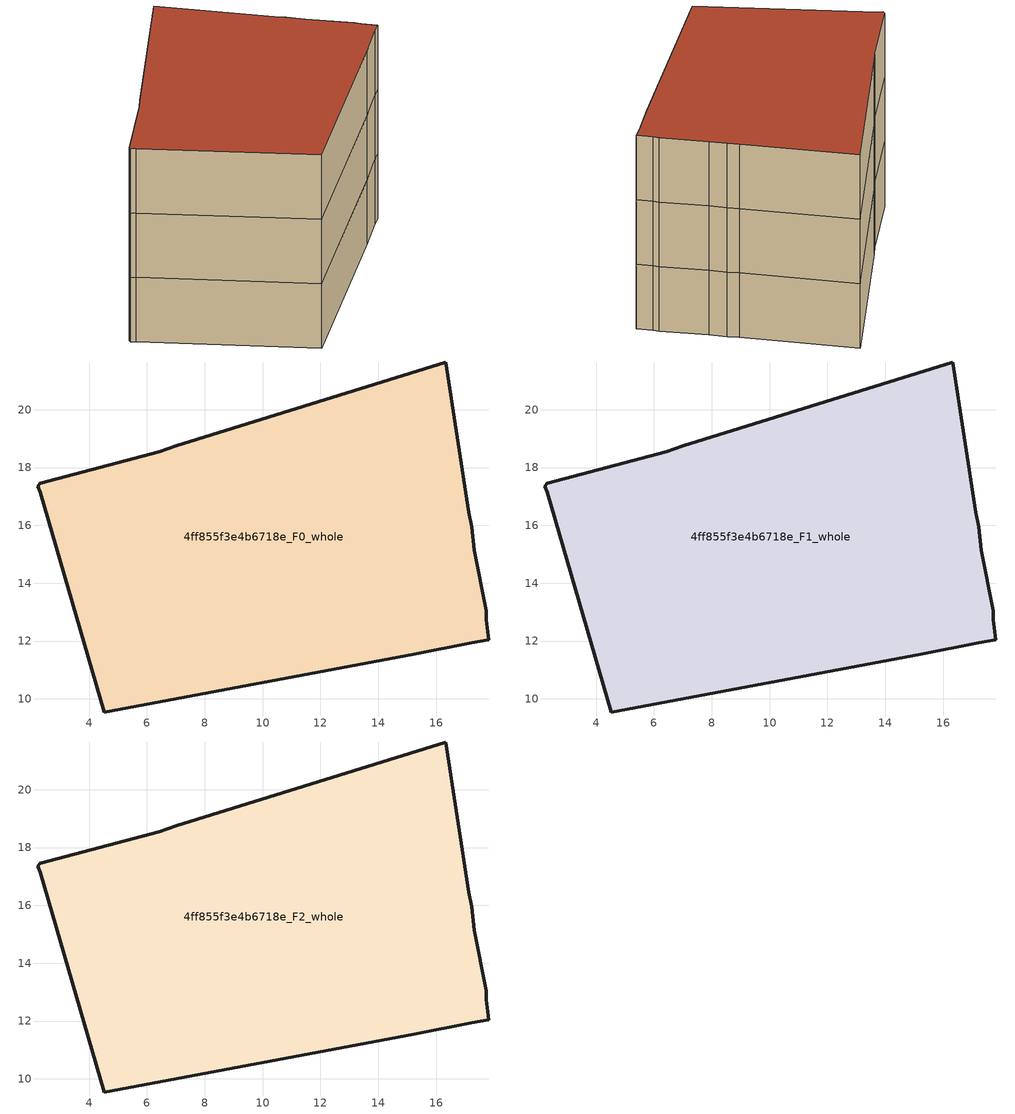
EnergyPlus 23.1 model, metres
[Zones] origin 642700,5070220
4ff855f3e4b6718e_F0_whole
 floor ground (EU_floor_Construction): 16.33,21.65 17.13,16.45 17.23,15.95 17.33,15.15 17.73,13.05 17.73,12.75 17.83,12.04 17.23,11.94 15.22,11.54 4.52,9.55 2.32,17.15 2.22,17.35 2.32,17.45 6.42,18.55 7.02,18.75 z0
 wall outside (EU_wall_Construction): 4.52,9.55 15.22,11.54 17.23,11.94 17.83,12.04 17.73,12.75 17.73,13.05 17.33,15.15 17.23,15.95 17.13,16.45 16.33,21.65 7.02,18.75 6.42,18.55 2.32,17.45 2.22,17.35 2.32,17.15 4.52,9.55 z0:3
4ff855f3e4b6718e_F1_whole
 floor to 4ff855f3e4b6718e_F0_whole (EU_floor_Construction): 16.33,21.65 17.13,16.45 17.23,15.95 17.33,15.15 17.73,13.05 17.73,12.75 17.83,12.04 17.23,11.94 15.22,11.54 4.52,9.55 2.32,17.15 2.22,17.35 2.32,17.45 6.42,18.55 7.02,18.75 z3
 wall outside (EU_wall_Construction): 4.52,9.55 15.22,11.54 17.23,11.94 17.83,12.04 17.73,12.75 17.73,13.05 17.33,15.15 17.23,15.95 17.13,16.45 16.33,21.65 7.02,18.75 6.42,18.55 2.32,17.45 2.22,17.35 2.32,17.15 4.52,9.55 z3:6
4ff855f3e4b6718e_F2_whole
 floor to 4ff855f3e4b6718e_F1_whole (EU_floor_Construction): 16.33,21.65 17.13,16.45 17.23,15.95 17.33,15.15 17.73,13.05 17.73,12.75 17.83,12.04 17.23,11.94 15.22,11.54 4.52,9.55 2.32,17.15 2.22,17.35 2.32,17.45 6.42,18.55 7.02,18.75 z6
 wall outside (EU_wall_Construction): 4.52,9.55 15.22,11.54 17.23,11.94 17.83,12.04 17.73,12.75 17.73,13.05 17.33,15.15 17.23,15.95 17.13,16.45 16.33,21.65 7.02,18.75 6.42,18.55 2.32,17.45 2.22,17.35 2.32,17.15 4.52,9.55 z6:9
 roof outside (EU_roof_Construction): 17.23,11.94 17.83,12.04 17.73,12.75 17.73,13.05 17.33,15.15 17.23,15.95 17.13,16.45 16.33,21.65 7.02,18.75 6.42,18.55 2.32,17.45 2.22,17.35 2.32,17.15 4.52,9.55 15.22,11.54 z9
[Building]
EU S2 Campaign: North Axis=0; Terrain=City; Solar Distribution=FullExterior
[Site:Location]
Lyon-Bron: Latitude=45.75; Longitude=5; Time Zone=1; Elevation=198
[SizingPeriod:WeatherFileDays]
AnnualSizingPeriod: Begin Month=1; Begin Day of Month=1; End Month=12; End Day of Month=31; Day of Week for Start Day=Monday; Use Weather File Daylight Saving Period=No; Use Weather File Rain and Snow Indicators=No
[MATERIAL]
EU_InternalMass_Material: Roughness=MediumRough; Thickness=0.1; Conductivity=1; Density=1800; Specific Heat=900; Thermal Absorptance=0.9; Solar Absorptance=0.7; Visible Absorptance=0.7
[MATERIAL:NOMASS] Roughness=MediumRough; Thermal Absorptance=0.9; Solar Absorptance=0.7; Visible Absorptance=0.7
Name | Thermal Resistance
EU_wall_NoMass | 0.87146
EU_roof_NoMass | 0.842276
EU_floor_NoMass | 0.496999
[CONSTRUCTION]
EU_wall_Construction: EU_wall_NoMass
EU_roof_Construction: EU_roof_NoMass
EU_floor_Construction: EU_floor_NoMass
EU_InternalMass_Construction: EU_InternalMass_Material
[ZONE] Type=1; Multiplier=1; Ceiling Height=autocalculate; Volume=376.154; Floor Area=autocalculate; Part of Total Floor Area=Yes
4ff855f3e4b6718e_F0_whole; 4ff855f3e4b6718e_F1_whole; 4ff855f3e4b6718e_F2_whole
[INTERNALMASS] Construction=EU_InternalMass_Construction; Surface Area=125.384
Name | Zone or ZoneList
4ff855f3e4b6718e_F0_whole_EU_InternalMass | 4ff855f3e4b6718e_F0_whole
4ff855f3e4b6718e_F1_whole_EU_InternalMass | 4ff855f3e4b6718e_F1_whole
4ff855f3e4b6718e_F2_whole_EU_InternalMass | 4ff855f3e4b6718e_F2_whole
[OTHEREQUIPMENT] Fuel Type=Electricity; Design Level Calculation Method=Watts/Area; Power per Zone Floor Area=1; Fraction Latent=0; Fraction Radiant=0; Fraction Lost=0; Carbon Dioxide Generation Rate=0; EndUse Subcategory=EU_Step8_InternalGains
Name | Zone or ZoneList or Space or SpaceList | Schedule
EU_Step8_InternalGain_4ff855f3e4b6718e_F0_whole_f000 | 4ff855f3e4b6718e_F0_whole | EU_Step8_GainSchedule_4ff855f3e4b6718e_F0_whole_f000
EU_Step8_InternalGain_4ff855f3e4b6718e_F1_whole_f000 | 4ff855f3e4b6718e_F1_whole | EU_Step8_GainSchedule_4ff855f3e4b6718e_F1_whole_f000
EU_Step8_InternalGain_4ff855f3e4b6718e_F2_whole_f000 | 4ff855f3e4b6718e_F2_whole | EU_Step8_GainSchedule_4ff855f3e4b6718e_F2_whole_f000
[ZONEVENTILATION:DESIGNFLOWRATE] Schedule=EU_AlwaysOn; Design Flow Rate Calculation Method=AirChanges/Hour; Air Changes per Hour=0.425; Ventilation Type=Natural; Fan Pressure Rise=0; Fan Total Efficiency=1; Constant Term Coefficient=1; Temperature Term Coefficient=0; Velocity Term Coefficient=0; Velocity Squared Term Coefficient=0; Minimum Indoor Temperature=-100; Maximum Indoor Temperature=100; Delta Temperature=-100; Minimum Outdoor Temperature=-100; Maximum Outdoor Temperature=100; Maximum Wind Speed=40
Name | Zone or ZoneList or Space or SpaceList
EU_ConstantAir_4ff855f3e4b6718e_F0_whole | 4ff855f3e4b6718e_F0_whole
EU_ConstantAir_4ff855f3e4b6718e_F1_whole | 4ff855f3e4b6718e_F1_whole
EU_ConstantAir_4ff855f3e4b6718e_F2_whole | 4ff855f3e4b6718e_F2_whole
[HVACTEMPLATE:THERMOSTAT] Constant Heating Setpoint=20; Constant Cooling Setpoint=50
EU_HeatOnly_4ff855f3e4b6718e_F0_whole; EU_HeatOnly_4ff855f3e4b6718e_F1_whole; EU_HeatOnly_4ff855f3e4b6718e_F2_whole
[HVACTEMPLATE:ZONE:IDEALLOADSAIRSYSTEM] System Availability Schedule=EU_AlwaysOn; Maximum Heating Supply Air Temperature=50; Minimum Cooling Supply Air Temperature=13; Maximum Heating Supply Air Humidity Ratio=0.0156; Minimum Cooling Supply Air Humidity Ratio=0.0077; Heating Limit=NoLimit; Cooling Limit=NoLimit; Heating Availability Schedule=EU_AlwaysOn; Cooling Availability Schedule=EU_CoolingOff; Dehumidification Control Type=ConstantSensibleHeatRatio; Cooling Sensible Heat Ratio=0.7; Dehumidification Setpoint=60; Humidification Control Type=None; Humidification Setpoint=30; Outdoor Air Method=None; Outdoor Air Flow Rate per Person=0.00944; Outdoor Air Flow Rate per Zone Floor Area=0; Outdoor Air Flow Rate per Zone=0; Demand Controlled Ventilation Type=None; Outdoor Air Economizer Type=NoEconomizer; Heat Recovery Type=None; Sensible Heat Recovery Effectiveness=0.7; Latent Heat Recovery Effectiveness=0.65
Name | Template Thermostat
4ff855f3e4b6718e_F0_whole | EU_HeatOnly_4ff855f3e4b6718e_F0_whole
4ff855f3e4b6718e_F1_whole | EU_HeatOnly_4ff855f3e4b6718e_F1_whole
4ff855f3e4b6718e_F2_whole | EU_HeatOnly_4ff855f3e4b6718e_F2_whole
[SIZING:ZONE] Zone Cooling Design Supply Air Temperature Input Method=SupplyAirTemperature; Zone Cooling Design Supply Air Temperature=13; Zone Heating Design Supply Air Temperature Input Method=SupplyAirTemperature; Zone Heating Design Supply Air Temperature=50; Zone Cooling Design Supply Air Humidity Ratio=0.008; Zone Heating Design Supply Air Humidity Ratio=0.008; Cooling Design Air Flow Method=DesignDay; Cooling Design Air Flow Rate=0; Cooling Minimum Air Flow per Zone Floor Area=0.000762; Cooling Minimum Air Flow=0; Cooling Minimum Air Flow Fraction=0.2; Heating Design Air Flow Method=DesignDay; Heating Design Air Flow Rate=0; Heating Maximum Air Flow per Zone Floor Area=0.002032; Heating Maximum Air Flow=0.141576; Heating Maximum Air Flow Fraction=0.3; Account for Dedicated Outdoor Air System=No; Dedicated Outdoor Air System Control Strategy=NeutralSupplyAir; Dedicated Outdoor Air Low Setpoint Temperature for Design=autosize; Dedicated Outdoor Air High Setpoint Temperature for Design=autosize; Zone Load Sizing Method=Sensible Load Only No Latent Load; Zone Latent Cooling Design Supply Air Humidity Ratio Input Method=HumidityRatioDifference; Zone Cooling Design Supply Air Humidity Ratio Difference=0.005; Zone Latent Heating Design Supply Air Humidity Ratio Input Method=HumidityRatioDifference; Zone Humidification Design Supply Air Humidity Ratio Difference=0.005
4ff855f3e4b6718e_F0_whole; 4ff855f3e4b6718e_F1_whole; 4ff855f3e4b6718e_F2_whole
[SCHEDULE:CONSTANT]
Name | Hourly Value
EU_AlwaysOn | 1
EU_CoolingOff | 0
[SCHEDULE:FILE] Column Number=1; Rows to Skip at Top=0; Number of Hours of Data=8760; Column Separator=Comma; Interpolate to Timestep=No; Minutes per Item=60; Adjust Schedule for Daylight Savings=Yes
Name | File
EU_Step8_GainSchedule_4ff855f3e4b6718e_F0_whole_f000 | C:\Users\o_iseri\Desktop\OpenUBEM\openubem\outputs\eu_evidence\EU-11\FR-LYO-HAUTCOEURPENTES\idfs\4ff855f3e4b6718e\4ff855f3e4b6718e_F0_whole_f000_gain.csv
EU_Step8_GainSchedule_4ff855f3e4b6718e_F1_whole_f000 | C:\Users\o_iseri\Desktop\OpenUBEM\openubem\outputs\eu_evidence\EU-11\FR-LYO-HAUTCOEURPENTES\idfs\4ff855f3e4b6718e\4ff855f3e4b6718e_F1_whole_f000_gain.csv
EU_Step8_GainSchedule_4ff855f3e4b6718e_F2_whole_f000 | C:\Users\o_iseri\Desktop\OpenUBEM\openubem\outputs\eu_evidence\EU-11\FR-LYO-HAUTCOEURPENTES\idfs\4ff855f3e4b6718e\4ff855f3e4b6718e_F2_whole_f000_gain.csv
